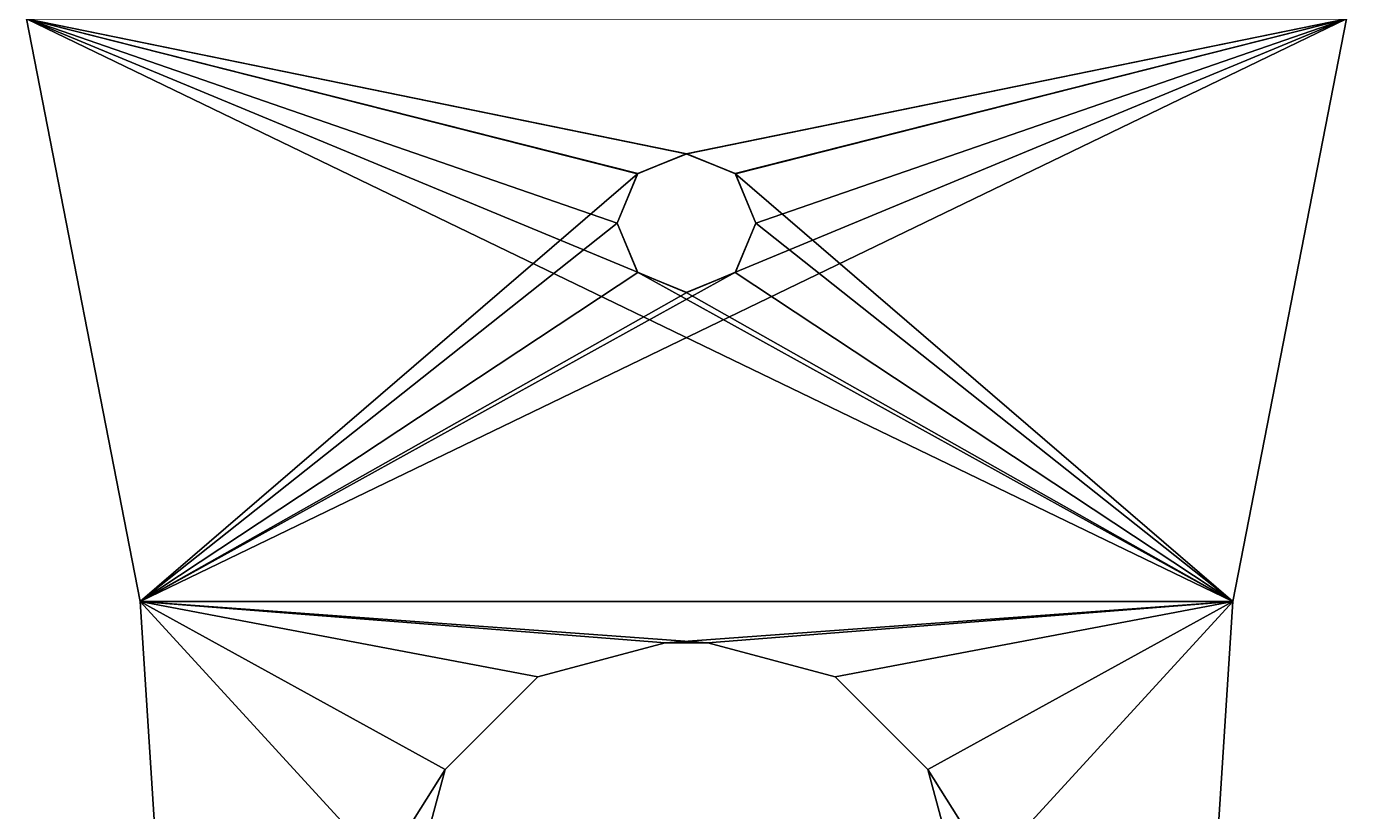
# Model space of a CAD drawing. Header units: millimetres. Extents: x -14 to 26, y -76 to 87.
# Drawn here: x -8.57 to 20, y 36.35 to 53.33 of the extents above; entities that cross this region are included whole.
import ezdxf

# ---------------------------------------------------------------- set-up
doc = ezdxf.new("R2010")
doc.units = ezdxf.units.MM
doc.header["$LTSCALE"] = 65.185185
for name, color, linetype in [('25', 7, 'CONTINUOUS'), ('32', 7, 'CONTINUOUS'), ('35', 7, 'CONTINUOUS'), ('42', 7, 'CONTINUOUS'), ('55', 7, 'CONTINUOUS'), ('58', 7, 'CONTINUOUS'), ('60', 7, 'CONTINUOUS'), ('92', 7, 'CONTINUOUS'), ('98', 7, 'CONTINUOUS')]:
    doc.layers.add(name, color=color, linetype=linetype)

msp = doc.modelspace()

# ---------------------------------------------------------------- linework, layer by layer
at = {"layer": '25', "linetype": 'CONTINUOUS'}
for points in [[(-8.567, 53.497, 46.008), (-6.108, 40.893, 46.008), (-8.567, 53.497, 52.358), (-8.567, 53.497, 46.008)], [(-6.108, 40.893, 46.008), (-6.108, 40.893, 52.358), (-8.567, 53.497, 52.358), (-6.108, 40.893, 46.008)], [(-6.108, 40.893, 46.008), (-5.283, 28.079, 46.008), (-6.108, 40.893, 52.358), (-6.108, 40.893, 46.008)], [(-5.283, 28.079, 46.008), (-5.283, 28.079, 52.358), (-6.108, 40.893, 52.358), (-5.283, 28.079, 46.008)]]:
    msp.add_3dface(points, dxfattribs=at)
at = {"layer": '32', "linetype": 'CONTINUOUS'}
for points in [[(-8.567, 53.497, 46.008), (17.542, 40.893, 46.008), (-6.108, 40.893, 46.008), (-8.567, 53.497, 46.008)], [(-8.567, 53.497, 46.008), (4.658, 48.016, 46.008), (17.542, 40.893, 46.008), (-8.567, 53.497, 46.008)], [(-8.567, 53.497, 46.008), (20.001, 53.497, 46.008), (5.723, 50.578, 46.008), (-8.567, 53.497, 46.008)], [(4.658, 48.016, 46.008), (-8.567, 53.497, 46.008), (4.217, 49.078, 46.008), (4.658, 48.016, 46.008)], [(4.217, 49.078, 46.008), (-8.567, 53.497, 46.008), (4.665, 50.147, 46.008), (4.217, 49.078, 46.008)], [(4.665, 50.147, 46.008), (-8.567, 53.497, 46.008), (5.723, 50.578, 46.008), (4.665, 50.147, 46.008)], [(5.723, 50.578, 46.008), (20.001, 53.497, 46.008), (6.776, 50.141, 46.008), (5.723, 50.578, 46.008)], [(20.001, 53.497, 46.008), (17.542, 40.893, 46.008), (6.776, 50.141, 46.008), (20.001, 53.497, 46.008)], [(17.542, 40.893, 46.008), (7.217, 49.078, 46.008), (6.776, 50.141, 46.008), (17.542, 40.893, 46.008)], [(7.217, 49.078, 46.008), (17.542, 40.893, 46.008), (6.769, 48.01, 46.008), (7.217, 49.078, 46.008)], [(5.711, 47.578, 46.008), (17.542, 40.893, 46.008), (4.658, 48.016, 46.008), (5.711, 47.578, 46.008)], [(6.769, 48.01, 46.008), (17.542, 40.893, 46.008), (5.711, 47.578, 46.008), (6.769, 48.01, 46.008)], [(-6.108, 40.893, 46.008), (17.542, 40.893, 46.008), (6.181, 40, 46.008), (-6.108, 40.893, 46.008)], [(-5.283, 28.079, 46.008), (-6.108, 40.893, 46.008), (-0.247, 34.5, 46.008), (-5.283, 28.079, 46.008)], [(-0.247, 34.5, 46.008), (-6.108, 40.893, 46.008), (0.492, 37.254, 46.008), (-0.247, 34.5, 46.008)], [(0.492, 37.254, 46.008), (-6.108, 40.893, 46.008), (2.499, 39.261, 46.008), (0.492, 37.254, 46.008)], [(2.499, 39.261, 46.008), (-6.108, 40.893, 46.008), (5.253, 40, 46.008), (2.499, 39.261, 46.008)], [(5.253, 40, 46.008), (-6.108, 40.893, 46.008), (6.181, 40, 46.008), (5.253, 40, 46.008)], [(6.181, 40, 46.008), (17.542, 40.893, 46.008), (8.935, 39.261, 46.008), (6.181, 40, 46.008)], [(8.935, 39.261, 46.008), (17.542, 40.893, 46.008), (10.942, 37.254, 46.008), (8.935, 39.261, 46.008)], [(17.542, 40.893, 46.008), (16.717, 28.079, 46.008), (10.942, 37.254, 46.008), (17.542, 40.893, 46.008)], [(10.942, 37.254, 46.008), (16.717, 28.079, 46.008), (11.681, 34.5, 46.008), (10.942, 37.254, 46.008)]]:
    msp.add_3dface(points, dxfattribs=at)
at = {"layer": '35', "linetype": 'CONTINUOUS'}
for points in [[(17.542, 40.893, 46.008), (20.001, 53.497, 46.008), (17.542, 40.893, 52.358), (17.542, 40.893, 46.008)], [(20.001, 53.497, 46.008), (20.001, 53.497, 52.358), (17.542, 40.893, 52.358), (20.001, 53.497, 46.008)], [(16.717, 28.079, 46.008), (17.542, 40.893, 46.008), (16.717, 28.079, 52.358), (16.717, 28.079, 46.008)], [(16.717, 28.079, 52.358), (17.542, 40.893, 46.008), (17.542, 40.893, 52.358), (16.717, 28.079, 52.358)]]:
    msp.add_3dface(points, dxfattribs=at)
at = {"layer": '42', "linetype": 'CONTINUOUS'}
for points in [[(4.665, 50.147, 46.008), (5.711, 50.578, 52.358), (4.658, 50.141, 52.358), (4.665, 50.147, 46.008)], [(4.665, 50.147, 46.008), (5.723, 50.578, 46.008), (5.711, 50.578, 52.358), (4.665, 50.147, 46.008)], [(5.723, 50.578, 46.008), (6.769, 50.147, 52.358), (5.711, 50.578, 52.358), (5.723, 50.578, 46.008)], [(5.723, 50.578, 46.008), (6.776, 50.141, 46.008), (6.769, 50.147, 52.358), (5.723, 50.578, 46.008)], [(4.217, 49.078, 46.008), (4.665, 50.147, 46.008), (4.217, 49.078, 52.358), (4.217, 49.078, 46.008)], [(4.217, 49.078, 52.358), (4.665, 50.147, 46.008), (4.658, 50.141, 52.358), (4.217, 49.078, 52.358)], [(6.776, 50.141, 46.008), (7.217, 49.078, 46.008), (6.769, 50.147, 52.358), (6.776, 50.141, 46.008)], [(7.217, 49.078, 46.008), (7.217, 49.078, 52.358), (6.769, 50.147, 52.358), (7.217, 49.078, 46.008)]]:
    msp.add_3dface(points, dxfattribs=at)
at = {"layer": '55', "linetype": 'CONTINUOUS'}
for points in [[(2.499, 39.261, 46.008), (5.253, 40, 46.008), (2.499, 39.261, 52.358), (2.499, 39.261, 46.008)], [(5.253, 40, 46.008), (5.253, 40, 52.358), (2.499, 39.261, 52.358), (5.253, 40, 46.008)], [(0.492, 37.254, 46.008), (2.499, 39.261, 46.008), (0.492, 37.254, 52.358), (0.492, 37.254, 46.008)], [(2.499, 39.261, 46.008), (2.499, 39.261, 52.358), (0.492, 37.254, 52.358), (2.499, 39.261, 46.008)], [(-0.247, 34.5, 46.008), (0.492, 37.254, 46.008), (-0.247, 34.5, 52.358), (-0.247, 34.5, 46.008)], [(0.492, 37.254, 46.008), (0.492, 37.254, 52.358), (-0.247, 34.5, 52.358), (0.492, 37.254, 46.008)]]:
    msp.add_3dface(points, dxfattribs=at)
at = {"layer": '58', "linetype": 'CONTINUOUS'}
for points in [[(6.181, 40, 46.008), (8.935, 39.261, 46.008), (6.181, 40, 52.358), (6.181, 40, 46.008)], [(8.935, 39.261, 46.008), (8.935, 39.261, 52.358), (6.181, 40, 52.358), (8.935, 39.261, 46.008)], [(8.935, 39.261, 46.008), (10.942, 37.254, 46.008), (8.935, 39.261, 52.358), (8.935, 39.261, 46.008)], [(10.942, 37.254, 46.008), (10.942, 37.254, 52.358), (8.935, 39.261, 52.358), (10.942, 37.254, 46.008)], [(10.942, 37.254, 46.008), (11.681, 34.5, 46.008), (10.942, 37.254, 52.358), (10.942, 37.254, 46.008)], [(11.681, 34.5, 46.008), (11.681, 34.5, 52.358), (10.942, 37.254, 52.358), (11.681, 34.5, 46.008)]]:
    msp.add_3dface(points, dxfattribs=at)
at = {"layer": '60', "linetype": 'CONTINUOUS'}
for points in [[(5.253, 40, 46.008), (6.181, 40, 46.008), (6.181, 40, 52.358), (5.253, 40, 46.008)], [(5.253, 40, 46.008), (6.181, 40, 52.358), (5.253, 40, 52.358), (5.253, 40, 46.008)]]:
    msp.add_3dface(points, dxfattribs=at)
at = {"layer": '92', "linetype": 'CONTINUOUS'}
for points in [[(4.658, 48.016, 46.008), (4.217, 49.078, 46.008), (4.665, 48.01, 52.358), (4.658, 48.016, 46.008)], [(4.217, 49.078, 46.008), (4.217, 49.078, 52.358), (4.665, 48.01, 52.358), (4.217, 49.078, 46.008)], [(7.217, 49.078, 46.008), (6.769, 48.01, 46.008), (7.217, 49.078, 52.358), (7.217, 49.078, 46.008)], [(6.769, 48.01, 46.008), (6.776, 48.016, 52.358), (7.217, 49.078, 52.358), (6.769, 48.01, 46.008)], [(5.711, 47.578, 46.008), (4.658, 48.016, 46.008), (4.665, 48.01, 52.358), (5.711, 47.578, 46.008)], [(5.711, 47.578, 46.008), (4.665, 48.01, 52.358), (5.723, 47.578, 52.358), (5.711, 47.578, 46.008)], [(6.769, 48.01, 46.008), (5.711, 47.578, 46.008), (5.723, 47.578, 52.358), (6.769, 48.01, 46.008)], [(6.769, 48.01, 46.008), (5.723, 47.578, 52.358), (6.776, 48.016, 52.358), (6.769, 48.01, 46.008)]]:
    msp.add_3dface(points, dxfattribs=at)
at = {"layer": '98', "linetype": 'CONTINUOUS'}
for points in [[(-8.567, 53.497, 52.358), (-6.108, 40.893, 52.358), (4.658, 50.141, 52.358), (-8.567, 53.497, 52.358)], [(20.001, 53.497, 52.358), (-8.567, 53.497, 52.358), (5.711, 50.578, 52.358), (20.001, 53.497, 52.358)], [(5.711, 50.578, 52.358), (-8.567, 53.497, 52.358), (4.658, 50.141, 52.358), (5.711, 50.578, 52.358)], [(20.001, 53.497, 52.358), (-6.108, 40.893, 52.358), (17.542, 40.893, 52.358), (20.001, 53.497, 52.358)], [(20.001, 53.497, 52.358), (6.776, 48.016, 52.358), (-6.108, 40.893, 52.358), (20.001, 53.497, 52.358)], [(6.769, 50.147, 52.358), (20.001, 53.497, 52.358), (5.711, 50.578, 52.358), (6.769, 50.147, 52.358)], [(7.217, 49.078, 52.358), (20.001, 53.497, 52.358), (6.769, 50.147, 52.358), (7.217, 49.078, 52.358)], [(6.776, 48.016, 52.358), (20.001, 53.497, 52.358), (7.217, 49.078, 52.358), (6.776, 48.016, 52.358)], [(-6.108, 40.893, 52.358), (4.217, 49.078, 52.358), (4.658, 50.141, 52.358), (-6.108, 40.893, 52.358)], [(4.217, 49.078, 52.358), (-6.108, 40.893, 52.358), (4.665, 48.01, 52.358), (4.217, 49.078, 52.358)], [(5.723, 47.578, 52.358), (-6.108, 40.893, 52.358), (6.776, 48.016, 52.358), (5.723, 47.578, 52.358)], [(4.665, 48.01, 52.358), (-6.108, 40.893, 52.358), (5.723, 47.578, 52.358), (4.665, 48.01, 52.358)], [(-6.108, 40.893, 52.358), (-5.283, 28.079, 52.358), (0.492, 37.254, 52.358), (-6.108, 40.893, 52.358)], [(17.542, 40.893, 52.358), (-6.108, 40.893, 52.358), (5.253, 40, 52.358), (17.542, 40.893, 52.358)], [(5.253, 40, 52.358), (-6.108, 40.893, 52.358), (2.499, 39.261, 52.358), (5.253, 40, 52.358)], [(2.499, 39.261, 52.358), (-6.108, 40.893, 52.358), (0.492, 37.254, 52.358), (2.499, 39.261, 52.358)], [(6.181, 40, 52.358), (17.542, 40.893, 52.358), (5.253, 40, 52.358), (6.181, 40, 52.358)], [(8.935, 39.261, 52.358), (17.542, 40.893, 52.358), (6.181, 40, 52.358), (8.935, 39.261, 52.358)], [(10.942, 37.254, 52.358), (17.542, 40.893, 52.358), (8.935, 39.261, 52.358), (10.942, 37.254, 52.358)], [(11.681, 34.5, 52.358), (17.542, 40.893, 52.358), (10.942, 37.254, 52.358), (11.681, 34.5, 52.358)], [(16.717, 28.079, 52.358), (17.542, 40.893, 52.358), (11.681, 34.5, 52.358), (16.717, 28.079, 52.358)], [(0.492, 37.254, 52.358), (-5.283, 28.079, 52.358), (-0.247, 34.5, 52.358), (0.492, 37.254, 52.358)]]:
    msp.add_3dface(points, dxfattribs=at)

doc.saveas('drawing.dxf')
